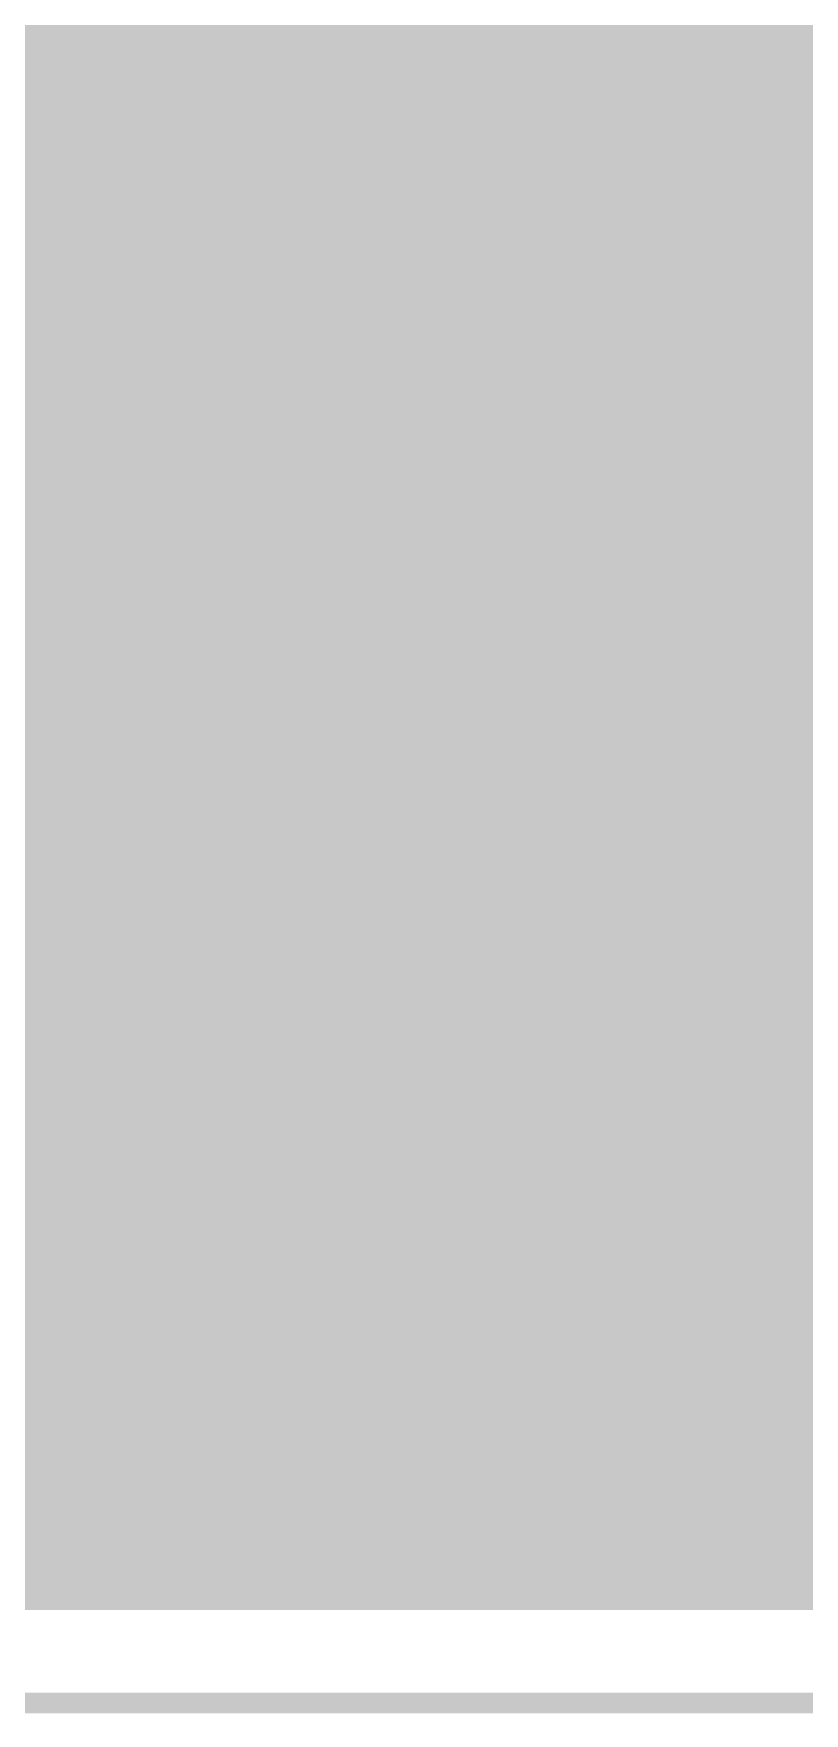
# Model space of a CAD drawing. Extents: x 0 to 10.8, y 0 to 6.1.
# Drawn here: x 3.714 to 4.087, y -0.013 to 0.8 of the extents above; entities that cross this region are included whole.
import ezdxf

# ---------------------------------------------------------------- set-up
doc = ezdxf.new("R2010")
doc.units = 0
for name, color, linetype in [('1', 22, 'CONTINUOUS'), ('16', 175, 'CONTINUOUS'), ('20', 7, 'CONTINUOUS')]:
    doc.layers.add(name, color=color, linetype=linetype)

msp = doc.modelspace()

# ---------------------------------------------------------------- linework, layer by layer
at = {"layer": '1'}
for points, const_width in [([(6.199547, 2.864701), (3.888843, 0.553996)], 0.016), ([(6.24, 2.85), (3.905, 0.515)], 0.032), ([(3.938059, 0.492906), (6.254701, 2.809547)], 0.016), ([(3.033996, 0.8), (4.134846, 0.8)], 0.016), ([(3.033996, 0.784), (4.118846, 0.784)], 0.016), ([(3.033996, 0.768), (4.102846, 0.768)], 0.016), ([(3.033996, 0.752), (4.086846, 0.752)], 0.016), ([(3.033996, 0.736), (4.070846, 0.736)], 0.016), ([(3.033996, 0.72), (4.054846, 0.72)], 0.016), ([(3.033996, 0.704), (4.038846, 0.704)], 0.016), ([(3.033996, 0.688), (4.022846, 0.688)], 0.016), ([(3.033996, 0.672), (4.006846, 0.672)], 0.016), ([(3.033996, 0.656), (3.990846, 0.656)], 0.016), ([(3.033996, 0.64), (3.974846, 0.64)], 0.016), ([(4.085154, 0.64), (7.769189, 0.64)], 0.016), ([(3.033996, 0.624), (3.958846, 0.624)], 0.016), ([(4.069154, 0.624), (7.762087, 0.624)], 0.016), ([(3.033996, 0.608), (3.942846, 0.608)], 0.016), ([(4.053154, 0.608), (7.823008, 0.608)], 0.016), ([(3.033996, 0.592), (3.926846, 0.592)], 0.016), ([(4.037154, 0.592), (7.759866, 0.592)], 0.016), ([(3.033996, 0.576), (3.910846, 0.576)], 0.016), ([(4.021154, 0.576), (7.764323, 0.576)], 0.016), ([(3.033996, 0.56), (3.894846, 0.56)], 0.016), ([(3.888843, 0.553996), (3.033996, 0.553996)], 0.016), ([(4.005154, 0.56), (7.77335, 0.56)], 0.016), ([(3.989154, 0.544), (7.789783, 0.544)], 0.016), ([(3.905, 0.515), (3, 0.515)], 0.032), ([(3.973154, 0.528), (9.165854, 0.528)], 0.016), ([(3.957154, 0.512), (9.165854, 0.512)], 0.016), ([(3.941154, 0.496), (9.165854, 0.496)], 0.016), ([(3.927091, 0.481937), (3.938059, 0.492906)], 0.016), ([(3.912756, 0.476), (3.927091, 0.481937)], 0.016), ([(3.922413, 0.48), (9.165854, 0.48)], 0.016), ([(3.038996, 0.476), (3.912756, 0.476)], 0.016), ([(3.551571, 0.464), (9.165854, 0.464)], 0.016), ([(3.571665, 0.448), (9.165854, 0.448)], 0.016), ([(3.582906, 0.432), (8.979366, 0.432)], 0.016), ([(3.589441, 0.416), (7.789051, 0.416)], 0.016), ([(3.519354, 0.4), (7.76289, 0.4)], 0.016), ([(3.59211, 0.384), (7.74689, 0.384)], 0.016), ([(3.588717, 0.368), (7.736858, 0.368)], 0.016), ([(3.58135, 0.352), (7.729354, 0.352)], 0.016), ([(3.568976, 0.336), (7.725067, 0.336)], 0.016), ([(3.546724, 0.32), (7.723528, 0.32)], 0.016), ([(1.262925, 0.304), (7.723528, 0.304)], 0.016), ([(1.262925, 0.288), (7.727264, 0.288)], 0.016), ([(1.259886, 0.272), (7.732362, 0.272)], 0.016), ([(1.255563, 0.256), (7.741598, 0.256)], 0.016), ([(1.246327, 0.24), (7.755106, 0.24)], 0.016), ([(1.233839, 0.224), (7.775563, 0.224)], 0.016), ([(1.215079, 0.208), (9.19698, 0.208)], 0.016), ([(1.17602, 0.192), (9.21298, 0.192)], 0.016), ([(0.298996, 0.176), (9.22898, 0.176)], 0.016), ([(0.298996, 0.16), (9.24498, 0.16)], 0.016), ([(0.295382, 0.144), (9.26098, 0.144)], 0.016), ([(0.291094, 0.128), (9.27698, 0.128)], 0.016), ([(0.283201, 0.112), (9.29298, 0.112)], 0.016), ([(0.273961, 0.096), (9.30898, 0.096)], 0.016), ([(0.259091, 0.08), (9.330571, 0.08)], 0.016), ([(0.23974, 0.064), (10.569252, 0.064)], 0.016), ([(10.61385, 0.045122), (0.195146, 0.045122)], 0.016), ([(0.205894, 0.048), (10.603098, 0.048)], 0.016)]:
    msp.add_lwpolyline(points, dxfattribs=dict(at, const_width=const_width))
for points, const_width in [([(4.086846, 0.748, 1), (4.086846, 0.756)], 0.008), ([(4.070846, 0.732, 1), (4.070846, 0.74)], 0.008), ([(4.054846, 0.716, 1), (4.054846, 0.724)], 0.008), ([(4.038846, 0.7, 1), (4.038846, 0.708)], 0.008), ([(4.022846, 0.684, 1), (4.022846, 0.692)], 0.008), ([(4.006846, 0.668, 1), (4.006846, 0.676)], 0.008), ([(3.990846, 0.652, 1), (3.990846, 0.66)], 0.008), ([(3.974846, 0.636, 1), (3.974846, 0.644)], 0.008), ([(4.085154, 0.644, 1), (4.085154, 0.636)], 0.008), ([(3.958846, 0.62, 1), (3.958846, 0.628)], 0.008), ([(4.069154, 0.628, 1), (4.069154, 0.62)], 0.008), ([(3.942846, 0.604, 1), (3.942846, 0.612)], 0.008), ([(4.053154, 0.612, 1), (4.053154, 0.604)], 0.008), ([(3.926846, 0.588, 1), (3.926846, 0.596)], 0.008), ([(4.037154, 0.596, 1), (4.037154, 0.588)], 0.008), ([(3.910846, 0.572, 1), (3.910846, 0.58)], 0.008), ([(4.021154, 0.58, 1), (4.021154, 0.572)], 0.008), ([(3.888843, 0.549996, 1), (3.888843, 0.557996)], 0.008), ([(3.894846, 0.556, 1), (3.894846, 0.564)], 0.008), ([(4.005154, 0.564, 1), (4.005154, 0.556)], 0.008), ([(3.886014, 0.556824, 1), (3.891671, 0.551168)], 0.008), ([(3.989154, 0.548, 1), (3.989154, 0.54)], 0.008), ([(3.899343, 0.520657, 1), (3.910657, 0.509343)], 0.016), ([(3.905, 0.507, 1), (3.905, 0.523)], 0.016), ([(3.973154, 0.532, 1), (3.973154, 0.524)], 0.008), ([(3.957154, 0.516, 1), (3.957154, 0.508)], 0.008), ([(3.941154, 0.5, 1), (3.941154, 0.492)], 0.008), ([(3.935231, 0.495734, 1), (3.940887, 0.490077)], 0.008), ([(3.940887, 0.490077, 1), (3.935231, 0.495734)], 0.008), ([(3.922413, 0.484, 1), (3.922413, 0.476)], 0.008), ([(3.924262, 0.484765, 1), (3.929919, 0.479109)], 0.008), ([(3.928621, 0.478241, 1), (3.92556, 0.485633)], 0.008), ([(3.911225, 0.479696, 1), (3.914287, 0.472304)], 0.008), ([(3.912756, 0.472, 1), (3.912756, 0.48)], 0.008)]:
    msp.add_lwpolyline(points, format="xyb", dxfattribs=dict(at, const_width=const_width))
at = {"layer": '16', "const_width": 0.016}
for points in [[(1.79822, 0.8), (7.763587, 0.8)], [(1.784555, 0.784), (7.770217, 0.784)], [(1.776315, 0.768), (7.784142, 0.768)], [(2.052693, 0.752), (7.812539, 0.752)], [(2.068693, 0.736), (8.828843, 0.736)], [(2.084693, 0.72), (8.844843, 0.72)], [(2.23674, 0.704), (8.860843, 0.704)], [(2.247437, 0.688), (8.876843, 0.688)], [(2.204937, 0.672), (7.809949, 0.672)], [(2.248579, 0.656), (7.782098, 0.656)], [(2.240043, 0.64), (7.769189, 0.64)], [(2.215083, 0.624), (7.762087, 0.624)], [(1.872693, 0.608), (7.823008, 0.608)], [(1.856693, 0.592), (7.759866, 0.592)], [(1.840693, 0.576), (7.764323, 0.576)], [(2.390937, 0.56), (7.77335, 0.56)], [(2.401972, 0.544), (7.789783, 0.544)], [(2.406004, 0.528), (10.327724, 0.528)], [(2.404803, 0.512), (10.327618, 0.512)], [(2.39789, 0.496), (10.331657, 0.496)], [(2.381449, 0.48), (10.341236, 0.48)], [(3.551571, 0.464), (9.735591, 0.464)], [(3.571665, 0.448), (9.529488, 0.448)], [(3.582906, 0.432), (8.979366, 0.432)], [(3.589441, 0.416), (7.789051, 0.416)], [(3.519354, 0.4), (7.76289, 0.4)], [(3.59211, 0.384), (7.74689, 0.384)], [(3.588717, 0.368), (7.736858, 0.368)], [(3.58135, 0.352), (7.729354, 0.352)], [(3.568976, 0.336), (7.725067, 0.336)], [(3.546724, 0.32), (7.723528, 0.32)], [(1.262925, 0.304), (7.723528, 0.304)], [(1.262925, 0.288), (7.727264, 0.288)], [(1.259886, 0.272), (7.732362, 0.272)], [(1.255563, 0.256), (7.741598, 0.256)], [(1.246327, 0.24), (7.755106, 0.24)], [(1.233839, 0.224), (7.775563, 0.224)], [(1.215079, 0.208), (10.514154, 0.208)], [(1.17602, 0.192), (10.51, 0.192)], [(0.298996, 0.176), (10.51, 0.176)], [(0.298996, 0.16), (10.51, 0.16)], [(0.295382, 0.144), (10.51361, 0.144)], [(0.291094, 0.128), (10.517898, 0.128)], [(0.283201, 0.112), (10.525791, 0.112)], [(0.273961, 0.096), (10.535031, 0.096)], [(0.259091, 0.08), (10.549906, 0.08)], [(0.23974, 0.064), (10.569252, 0.064)], [(10.61385, 0.045122), (0.195146, 0.045122)], [(0.205894, 0.048), (10.603098, 0.048)]]:
    msp.add_lwpolyline(points, dxfattribs=at)
at = {"layer": '20', "const_width": 0.01}
msp.add_lwpolyline([(-0.000787, -0.007874), (10.807087, -0.007874)], dxfattribs=at)

doc.saveas('drawing.dxf')
